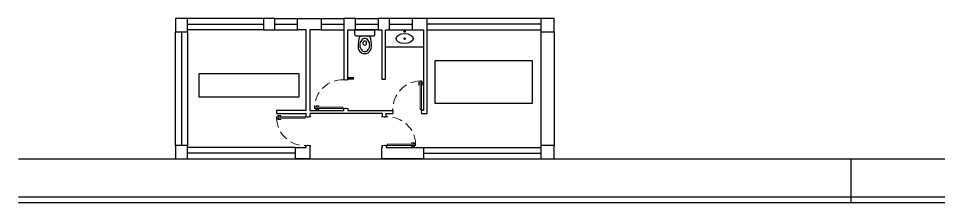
# Model space of a CAD drawing. Header units: millimetres. Extents: x 163 to 215.4, y 114.4 to 199.5.
# Drawn here: x 167.84 to 192.15, y 194.66 to 199.51 of the extents above; entities that cross this region are included whole.
import ezdxf

# ---------------------------------------------------------------- set-up
doc = ezdxf.new("R2010")
doc.units = ezdxf.units.MM
doc.linetypes.add('HIDDEN', pattern=[0.375, 0.25, -0.125])
doc.layers.add('0.05-Carpinterias', color=7, linetype='Continuous', lineweight=5)
doc.layers.add('ARQ-Estruct', color=7, linetype='Continuous')

# ---------------------------------------------------------------- blocks, each defined once
blk = doc.blocks.new('IP ANDINA')
for p, q in [((-0.265, -0.120632), (-0.265, 0)), ((-0.265, 0), (0.265, 0)), ((0.265, -0.120632), (0.265, 0)), ((-0.225632, -0.16), (0.225632, -0.16)), ((-0.042449, -0.375164), (-0.04494, -0.327163)), ((0.041618, -0.375164), (0.04494, -0.327163))]:
    blk.add_line(p, q)
blk.add_lwpolyline([(-0.130856, -0.400348, 0.081456), (-0.119783, -0.467864, 0.089731), (-0.089741, -0.522325, 0.104602), (-0.042673, -0.560331, 0.142864), (-0.000046, -0.57285, 0.142579), (0.042673, -0.560331, 0.104602), (0.089741, -0.522325, 0.089731), (0.119783, -0.467864, 0.081456), (0.130856, -0.400348, 0.081456), (0.119783, -0.332831, 0.089731), (0.089741, -0.27837, 0.104602), (0.042673, -0.240364, 0.142579), (-0.000046, -0.227845, 0.142864), (-0.042673, -0.240364, 0.104602), (-0.089741, -0.27837, 0.089731), (-0.119783, -0.332831, 0.081456)], format="xyb", close=True)
for centre in [(-0.073031, -0.169739), (0.073031, -0.169739)]:
    blk.add_circle(centre, 0.005)
for centre, radius, start, end in [((-0.225632, -0.120632), 0.039368, 180, 270), ((0.346395, -0.390548), 0.523947, 155.882772, 185.67851), ((-0.086182, -0.196891), 0.05, 132.453918, 155.882772), ((0.086182, -0.196891), 0.05, 24.117228, 47.546082), ((-0.346395, -0.390548), 0.523947, 354.32149, 24.117228), ((0.225632, -0.120632), 0.039368, 270, 0), ((0, -0.451664), 0.175227, 176.966377, 3.033623), ((-0.01494, -0.327163), 0.03, 90, 180), ((-0.000415, -0.358925), 0.045061, 201.123443, 338.876557), ((0, -0.344692), 0.049822, 72.549981, 107.450019), ((0.01494, -0.327163), 0.03, 0, 90)]:
    blk.add_arc(centre, radius, start, end)
blk = doc.blocks.new('garita')
at = {"color": 4}
blk.add_line((9.65, 3.55), (6.65, 3.55), dxfattribs=at)
for p, q in [((0, 0.35), (0, 3.35)), ((5.35, 3.4), (4.75, 3.4)), ((9.65, 3.35), (9.65, 0.35))]:
    blk.add_line(p, q)
for points in [[(0, 3.35), (0.32, 3.35), (0.32, 3.7), (0, 3.7)], [(2.32, 3.7), (2.32, 3.4), (2.62, 3.4), (2.62, 3.7)], [(9.65, 3.35), (10, 3.35), (10, 3.7), (9.65, 3.7)], [(0, 0), (0.32, 0), (0.32, 0.35), (0, 0.35)], [(9.65, 0), (10, 0), (10, 0.35), (9.65, 0.35)]]:
    blk.add_lwpolyline(points, close=True)
for points in [[(2.32, 3.7), (0.32, 3.7)], [(2.62, 3.7), (3.22, 3.7)], [(3.45, 1.275), (3.45, 3.4), (3.22, 3.4), (3.22, 3.7), (3.85, 3.7), (3.85, 3.4), (3.55, 3.4), (3.55, 1.275), (4.45, 1.275), (4.45, 1.325)], [(3.85, 3.7), (4.45, 3.7)], [(4.55, 2.083688), (4.55, 3.4), (4.75, 3.4), (4.75, 3.7), (4.45, 3.7), (4.45, 3.4), (4.45, 2.083688)], [(4.75, 3.7), (5.35, 3.7)], [(5.55, 2.10485), (5.55, 3.4), (5.65, 3.4), (5.65, 3.7), (5.35, 3.7), (5.35, 3.4), (5.45, 3.4), (5.45, 2.10485)], [(6.25, 3.7), (5.65, 3.7)], [(6.498656, 1.2), (6.65, 1.2), (6.65, 3.4), (6.65, 3.7), (6.25, 3.7), (6.25, 3.4), (6.55, 3.4), (6.55, 1.275), (6.498656, 1.275)], [(9.65, 3.7), (6.65, 3.7)], [(2.32, 3.4), (0.32, 3.4)], [(0.32, 3.35), (0.32, 0.35)], [(2.62, 3.4), (3.22, 3.4)], [(3.85, 3.4), (4.45, 3.4)], [(5.65, 3.4), (6.25, 3.4)], [(6.65, 3.4), (9.65, 3.4)], [(10, 3.35), (10, 0.35)], [(4.71375, 2.13985), (4.55, 2.13985)], [(4.71375, 2.10485), (4.55, 2.10485)], [(5.45, 2.10485), (5.55, 2.10485)], [(3.45, 1.275), (2.671203, 1.275), (2.671203, 1.2), (3.45, 1.2)], [(4.55, 1.325), (4.55, 1.275), (5.742656, 1.275)], [(3.45, 1.108688), (3.45, 1.2)], [(5.463944, 1.108688), (5.463944, 1.2), (3.55, 1.2), (3.55, 1.108688)], [(5.563944, 1.108688), (5.563944, 1.2), (5.742656, 1.2)], [(3.17, 0.3), (0.32, 0.3)], [(3.55, 0.35), (3.55, 0.3), (3.55, 0), (3.17, 0), (3.17, 0.3), (3.45, 0.3), (3.45, 0.35)], [(5.563944, 0.35), (5.563944, 0.3), (6.55, 0.3), (6.55, 0), (5.45, 0), (5.45, 0.3), (5.463944, 0.3), (5.463944, 0.35)], [(6.55, 0.3), (9.65, 0.3)], [(0.32, 0), (3.17, 0)], [(6.55, 0), (9.65, 0)]]:
    blk.add_lwpolyline(points)
for points in [[(0.32, 3.55), (2.32, 3.55)], [(2.62, 3.55), (3.22, 3.55)], [(3.85, 3.55), (4.45, 3.55)], [(4.75, 3.55), (5.35, 3.55)], [(5.65, 3.55), (6.25, 3.55)], [(0.16, 3.35), (0.16, 0.35)], [(3.17, 0.15), (0.32, 0.15)], [(6.55, 0.15), (9.65, 0.15)]]:
    blk.add_lwpolyline(points, dxfattribs=at)
at = {"color": 0}
for centre in [(6.05, 3.355689), (6.05, 3.169648)]:
    blk.add_circle(centre, 0.019921, dxfattribs=at)
blk.add_ellipse((6.05, 3.169648), major_axis=(0.225365, 0), ratio=0.583209, dxfattribs=at)
at = {"layer": '0.05-Carpinterias'}
for p, q in [((4.436056, 2.103344), (4.436056, 2.082344)), ((4.436056, 2.103344), (4.448656, 2.103344)), ((4.436056, 2.103344), (4.45, 2.103344)), ((4.436056, 2.082344), (4.482256, 2.082344)), ((4.4374, 2.102), (4.4374, 2.083688)), ((4.4374, 2.102), (4.448656, 2.102)), ((4.4374, 2.102), (4.45, 2.102)), ((4.4374, 2.083688), (4.4836, 2.083688)), ((4.45, 2.102), (4.45, 2.103344)), ((4.482256, 2.082344), (4.482256, 2.069744)), ((4.482256, 2.069744), (4.494856, 2.069744)), ((4.4836, 2.083688), (4.4836, 2.071088)), ((4.4836, 2.071088), (4.493512, 2.071088)), ((4.493512, 2.071088), (4.493512, 2.083688)), ((4.493512, 2.083688), (4.5626, 2.083688)), ((4.494856, 2.069744), (4.494856, 2.082344)), ((4.494856, 2.082344), (4.563944, 2.082344)), ((4.563944, 2.103344), (4.55, 2.103344)), ((4.55, 2.102), (4.55, 2.103344)), ((4.5626, 2.102), (4.55, 2.102)), ((4.563944, 2.103344), (4.551344, 2.103344)), ((4.5626, 2.102), (4.551344, 2.102)), ((4.5626, 2.083688), (4.5626, 2.102)), ((4.563944, 2.082344), (4.563944, 2.103344)), ((4.436056, 1.326344), (4.482256, 1.326344)), ((4.436056, 1.305344), (4.436056, 1.326344)), ((4.436056, 1.305344), (4.448656, 1.305344)), ((4.436056, 1.305344), (4.45, 1.305344)), ((4.4374, 1.325), (4.4836, 1.325)), ((4.4374, 1.306688), (4.4374, 1.325)), ((4.4374, 1.306688), (4.448656, 1.306688)), ((4.4374, 1.306688), (4.45, 1.306688)), ((4.45, 1.306688), (4.45, 1.305344)), ((4.482256, 1.326344), (4.482256, 1.338944)), ((4.482256, 1.338944), (4.494856, 1.338944)), ((4.4836, 1.325), (4.4836, 1.3376)), ((4.4836, 1.3376), (4.493512, 1.3376)), ((4.493512, 1.3376), (4.493512, 1.325)), ((4.493512, 1.325), (4.5626, 1.325)), ((4.494856, 1.338944), (4.494856, 1.326344)), ((4.494856, 1.326344), (4.563944, 1.326344)), ((4.5626, 1.306688), (4.55, 1.306688)), ((4.55, 1.306688), (4.55, 1.305344)), ((4.563944, 1.305344), (4.55, 1.305344)), ((4.5626, 1.306688), (4.551344, 1.306688)), ((4.563944, 1.305344), (4.551344, 1.305344)), ((4.5626, 1.325), (4.5626, 1.306688)), ((4.563944, 1.326344), (4.563944, 1.305344)), ((5.721656, 1.288944), (5.742656, 1.288944)), ((5.721656, 1.288944), (5.721656, 1.276344)), ((5.721656, 1.288944), (5.721656, 1.275)), ((5.723, 1.275), (5.721656, 1.275)), ((5.723, 1.2876), (5.741312, 1.2876)), ((5.723, 1.2876), (5.723, 1.276344)), ((5.723, 1.2876), (5.723, 1.275)), ((5.741312, 1.2876), (5.741312, 1.2414)), ((5.741312, 1.2414), (5.753912, 1.2414)), ((5.753912, 1.231488), (5.741312, 1.231488)), ((5.741312, 1.231488), (5.741312, 1.1874)), ((5.742656, 1.288944), (5.742656, 1.242744)), ((5.742656, 1.242744), (5.755256, 1.242744)), ((5.755256, 1.230144), (5.742656, 1.230144)), ((5.742656, 1.230144), (5.742656, 1.186056)), ((5.753912, 1.2414), (5.753912, 1.231488)), ((5.755256, 1.242744), (5.755256, 1.230144)), ((6.498656, 1.242744), (6.486056, 1.242744)), ((6.486056, 1.242744), (6.486056, 1.230144)), ((6.486056, 1.230144), (6.498656, 1.230144)), ((6.5, 1.2414), (6.4874, 1.2414)), ((6.4874, 1.2414), (6.4874, 1.231488)), ((6.4874, 1.231488), (6.5, 1.231488)), ((6.498656, 1.288944), (6.498656, 1.242744)), ((6.519656, 1.288944), (6.498656, 1.288944)), ((6.498656, 1.230144), (6.498656, 1.186056)), ((6.5, 1.2876), (6.5, 1.2414)), ((6.518312, 1.2876), (6.5, 1.2876)), ((6.5, 1.231488), (6.5, 1.1874)), ((6.518312, 1.2876), (6.518312, 1.276344)), ((6.518312, 1.2876), (6.518312, 1.275)), ((6.518312, 1.275), (6.519656, 1.275)), ((6.519656, 1.288944), (6.519656, 1.276344)), ((6.519656, 1.288944), (6.519656, 1.275)), ((3.436056, 1.128344), (3.436056, 1.107344)), ((3.436056, 1.128344), (3.448656, 1.128344)), ((3.436056, 1.128344), (3.45, 1.128344)), ((3.436056, 1.107344), (3.482256, 1.107344)), ((3.4374, 1.127), (3.4374, 1.108688)), ((3.4374, 1.127), (3.448656, 1.127)), ((3.4374, 1.127), (3.45, 1.127)), ((3.4374, 1.108688), (3.4836, 1.108688)), ((3.45, 1.127), (3.45, 1.128344)), ((3.482256, 1.107344), (3.482256, 1.094744)), ((3.482256, 1.094744), (3.494856, 1.094744)), ((3.4836, 1.108688), (3.4836, 1.096088)), ((3.4836, 1.096088), (3.493512, 1.096088)), ((3.493512, 1.096088), (3.493512, 1.108688)), ((3.493512, 1.108688), (3.5626, 1.108688)), ((3.494856, 1.094744), (3.494856, 1.107344)), ((3.494856, 1.107344), (3.563944, 1.107344)), ((3.563944, 1.128344), (3.55, 1.128344)), ((3.55, 1.127), (3.55, 1.128344)), ((3.5626, 1.127), (3.55, 1.127)), ((3.563944, 1.128344), (3.551344, 1.128344)), ((3.5626, 1.127), (3.551344, 1.127)), ((3.5626, 1.108688), (3.5626, 1.127)), ((3.563944, 1.107344), (3.563944, 1.128344)), ((5.45, 1.107344), (5.45, 1.128344)), ((5.45, 1.128344), (5.4626, 1.128344)), ((5.45, 1.128344), (5.463944, 1.128344)), ((5.519088, 1.107344), (5.45, 1.107344)), ((5.451344, 1.108688), (5.451344, 1.127)), ((5.451344, 1.127), (5.4626, 1.127)), ((5.451344, 1.127), (5.463944, 1.127)), ((5.520432, 1.108688), (5.451344, 1.108688)), ((5.463944, 1.127), (5.463944, 1.128344)), ((5.519088, 1.094744), (5.519088, 1.107344)), ((5.531688, 1.094744), (5.519088, 1.094744)), ((5.520432, 1.096088), (5.520432, 1.108688)), ((5.530344, 1.096088), (5.520432, 1.096088)), ((5.576544, 1.108688), (5.530344, 1.108688)), ((5.530344, 1.108688), (5.530344, 1.096088)), ((5.577888, 1.107344), (5.531688, 1.107344)), ((5.531688, 1.107344), (5.531688, 1.094744)), ((5.577888, 1.128344), (5.563944, 1.128344)), ((5.563944, 1.127), (5.563944, 1.128344)), ((5.576544, 1.127), (5.563944, 1.127)), ((5.577888, 1.128344), (5.565288, 1.128344)), ((5.576544, 1.127), (5.565288, 1.127)), ((5.576544, 1.127), (5.576544, 1.108688)), ((5.577888, 1.128344), (5.577888, 1.107344)), ((5.721656, 1.186056), (5.721656, 1.2)), ((5.723, 1.2), (5.721656, 1.2)), ((5.721656, 1.186056), (5.721656, 1.198656)), ((5.742656, 1.186056), (5.721656, 1.186056)), ((5.723, 1.1874), (5.723, 1.2)), ((5.723, 1.1874), (5.723, 1.198656)), ((5.741312, 1.1874), (5.723, 1.1874)), ((6.498656, 1.186056), (6.519656, 1.186056)), ((6.5, 1.1874), (6.518312, 1.1874)), ((6.518312, 1.1874), (6.518312, 1.2)), ((6.518312, 1.2), (6.519656, 1.2)), ((6.518312, 1.1874), (6.518312, 1.198656)), ((6.519656, 1.186056), (6.519656, 1.2)), ((6.519656, 1.186056), (6.519656, 1.198656)), ((3.436056, 0.351344), (3.482256, 0.351344)), ((3.436056, 0.330344), (3.436056, 0.351344)), ((3.436056, 0.330344), (3.448656, 0.330344)), ((3.436056, 0.330344), (3.45, 0.330344)), ((3.4374, 0.35), (3.4836, 0.35)), ((3.4374, 0.331688), (3.4374, 0.35)), ((3.4374, 0.331688), (3.448656, 0.331688)), ((3.4374, 0.331688), (3.45, 0.331688)), ((3.45, 0.331688), (3.45, 0.330344)), ((3.482256, 0.351344), (3.482256, 0.363944)), ((3.482256, 0.363944), (3.494856, 0.363944)), ((3.4836, 0.35), (3.4836, 0.3626)), ((3.4836, 0.3626), (3.493512, 0.3626)), ((3.493512, 0.3626), (3.493512, 0.35)), ((3.493512, 0.35), (3.5626, 0.35)), ((3.494856, 0.363944), (3.494856, 0.351344)), ((3.494856, 0.351344), (3.563944, 0.351344)), ((3.5626, 0.331688), (3.55, 0.331688)), ((3.55, 0.331688), (3.55, 0.330344)), ((3.563944, 0.330344), (3.55, 0.330344)), ((3.5626, 0.331688), (3.551344, 0.331688)), ((3.563944, 0.330344), (3.551344, 0.330344)), ((3.5626, 0.35), (3.5626, 0.331688)), ((3.563944, 0.351344), (3.563944, 0.330344)), ((5.519088, 0.351344), (5.45, 0.351344)), ((5.45, 0.351344), (5.45, 0.330344)), ((5.45, 0.330344), (5.4626, 0.330344)), ((5.45, 0.330344), (5.463944, 0.330344)), ((5.520432, 0.35), (5.451344, 0.35)), ((5.451344, 0.35), (5.451344, 0.331688)), ((5.451344, 0.331688), (5.4626, 0.331688)), ((5.451344, 0.331688), (5.463944, 0.331688)), ((5.463944, 0.331688), (5.463944, 0.330344)), ((5.531688, 0.363944), (5.519088, 0.363944)), ((5.519088, 0.363944), (5.519088, 0.351344)), ((5.530344, 0.3626), (5.520432, 0.3626)), ((5.520432, 0.3626), (5.520432, 0.35)), ((5.530344, 0.35), (5.530344, 0.3626)), ((5.576544, 0.35), (5.530344, 0.35)), ((5.531688, 0.351344), (5.531688, 0.363944)), ((5.577888, 0.351344), (5.531688, 0.351344)), ((5.576544, 0.331688), (5.563944, 0.331688)), ((5.563944, 0.331688), (5.563944, 0.330344)), ((5.577888, 0.330344), (5.563944, 0.330344)), ((5.576544, 0.331688), (5.565288, 0.331688)), ((5.577888, 0.330344), (5.565288, 0.330344)), ((5.576544, 0.331688), (5.576544, 0.35)), ((5.577888, 0.330344), (5.577888, 0.351344))]:
    blk.add_line(p, q, dxfattribs=at)
at = {"layer": '0.05-Carpinterias', "extrusion": (1.67932e-05, -6.2673e-05, 1)}
for p, q in [((6.425099, 2.004599, 0.000046), (6.425904, 2.019213, 0.000046)), ((6.425099, 2.004599, 0.000046), (6.425099, 1.960123, 0.000043)), ((6.439774, 2.019605, 0.000046), (6.42743, 2.020293, 0.000046)), ((6.440055, 2.019605, 0.000046), (6.450196, 2.020367, 0.000046)), ((6.440055, 2.019605, 0.000046), (6.440055, 2.004913, 0.000045)), ((6.440055, 2.004913, 0.000045), (6.450196, 2.004151, 0.000045)), ((6.450196, 2.022151, 0.000046), (6.450196, 2.002367, 0.000045)), ((6.451374, 2.023329, 0.000046), (6.461414, 2.023329, 0.000046)), ((6.451374, 2.00119, 0.000045), (6.461414, 2.00119, 0.000045)), ((6.461414, 2.023329, 0.000046), (6.461414, 2.00119, 0.000045)), ((6.508838, 2.023329, 0.000045), (6.498798, 2.023329, 0.000045)), ((6.498798, 2.023329, 0.000045), (6.498798, 2.00119, 0.000044)), ((6.508838, 2.00119, 0.000044), (6.498798, 2.00119, 0.000044)), ((6.510016, 2.022151, 0.000045), (6.510016, 2.002367, 0.000044)), ((6.520156, 2.019605, 0.000045), (6.510016, 2.020367, 0.000045)), ((6.520156, 2.004913, 0.000044), (6.510016, 2.004151, 0.000044)), ((6.520156, 2.019605, 0.000045), (6.520156, 2.004913, 0.000044)), ((6.520438, 2.019605, 0.000045), (6.532782, 2.020293, 0.000045)), ((6.535113, 2.004599, 0.000044), (6.534308, 2.019213, 0.000045)), ((6.535113, 2.004599, 0.000044), (6.535113, 1.960123, 0.000041))]:
    blk.add_line(p, q, dxfattribs=at)
at = {"layer": '0.05-Carpinterias', "extrusion": (6.2673e-05, -1.67932e-05, 1)}
for p, q in [((3.701671, 1.373626, 0.000046), (3.701671, 1.363586, 0.000046)), ((3.701671, 1.363586, 0.000046), (3.72381, 1.363586, 0.000045)), ((3.701671, 1.316162, 0.000045), (3.701671, 1.326202, 0.000045)), ((3.701671, 1.326202, 0.000045), (3.72381, 1.326202, 0.000044)), ((3.702849, 1.374804, 0.000046), (3.722633, 1.374804, 0.000045)), ((3.702849, 1.314984, 0.000045), (3.722633, 1.314984, 0.000044)), ((3.705395, 1.384945, 0.000046), (3.704633, 1.374804, 0.000046)), ((3.705395, 1.304844, 0.000045), (3.704633, 1.314984, 0.000045)), ((3.705395, 1.385226, 0.000046), (3.704707, 1.39757, 0.000046)), ((3.705395, 1.304562, 0.000045), (3.704707, 1.292218, 0.000045)), ((3.705395, 1.384945, 0.000046), (3.720087, 1.384945, 0.000045)), ((3.705395, 1.304844, 0.000045), (3.720087, 1.304844, 0.000044)), ((3.720401, 1.399901, 0.000046), (3.705787, 1.399096, 0.000046)), ((3.720401, 1.289887, 0.000044), (3.705787, 1.290692, 0.000045)), ((3.720087, 1.384945, 0.000045), (3.720849, 1.374804, 0.000045)), ((3.720087, 1.304844, 0.000044), (3.720849, 1.314984, 0.000044)), ((3.720401, 1.399901, 0.000046), (3.764877, 1.399901, 0.000043)), ((3.720401, 1.289887, 0.000044), (3.764877, 1.289887, 0.000041)), ((3.72381, 1.373626, 0.000045), (3.72381, 1.363586, 0.000045)), ((3.72381, 1.316162, 0.000044), (3.72381, 1.326202, 0.000044))]:
    blk.add_line(p, q, dxfattribs=at)
at = {"layer": '0.05-Carpinterias', "extrusion": (6.2673e-05, 1.67932e-05, 1)}
for p, q in [((2.701671, 1.117526, 0.000045), (2.701671, 1.107486, 0.000045)), ((2.701671, 1.107486, 0.000045), (2.72381, 1.107486, 0.000044)), ((2.701671, 1.060062, 0.000046), (2.701671, 1.070102, 0.000046)), ((2.701671, 1.070102, 0.000046), (2.72381, 1.070102, 0.000045)), ((2.702849, 1.118704, 0.000045), (2.722633, 1.118704, 0.000044)), ((2.702849, 1.058884, 0.000046), (2.722633, 1.058884, 0.000045)), ((2.705395, 1.128844, 0.000045), (2.704633, 1.118704, 0.000045)), ((2.705395, 1.048743, 0.000046), (2.704633, 1.058884, 0.000046)), ((2.705395, 1.129126, 0.000045), (2.704707, 1.14147, 0.000045)), ((2.705395, 1.048462, 0.000046), (2.704707, 1.036118, 0.000046)), ((2.705395, 1.128844, 0.000045), (2.720087, 1.128844, 0.000044)), ((2.705395, 1.048743, 0.000046), (2.720087, 1.048743, 0.000045)), ((2.720401, 1.143801, 0.000044), (2.705787, 1.142996, 0.000045)), ((2.720401, 1.033787, 0.000046), (2.705787, 1.034592, 0.000046)), ((2.720087, 1.128844, 0.000044), (2.720849, 1.118704, 0.000044)), ((2.720087, 1.048743, 0.000045), (2.720849, 1.058884, 0.000045)), ((2.720401, 1.143801, 0.000044), (2.764877, 1.143801, 0.000041)), ((2.720401, 1.033787, 0.000046), (2.764877, 1.033787, 0.000043)), ((2.72381, 1.117526, 0.000044), (2.72381, 1.107486, 0.000044)), ((2.72381, 1.060062, 0.000045), (2.72381, 1.070102, 0.000045))]:
    blk.add_line(p, q, dxfattribs=at)
at = {"layer": '0.05-Carpinterias', "extrusion": (-6.2673e-05, -1.67932e-05, 1)}
for p, q in [((6.293543, 0.424901, 0.000046), (6.249067, 0.424901, 0.000043)), ((6.293543, 0.314887, 0.000044), (6.249067, 0.314887, 0.000041)), ((6.290134, 0.398626, 0.000045), (6.290134, 0.388586, 0.000045)), ((6.312273, 0.388586, 0.000046), (6.290134, 0.388586, 0.000045)), ((6.290134, 0.341162, 0.000044), (6.290134, 0.351202, 0.000044)), ((6.312273, 0.351202, 0.000045), (6.290134, 0.351202, 0.000044)), ((6.311095, 0.399804, 0.000046), (6.291311, 0.399804, 0.000045)), ((6.311095, 0.339984, 0.000045), (6.291311, 0.339984, 0.000044)), ((6.293857, 0.409945, 0.000045), (6.293095, 0.399804, 0.000045)), ((6.293857, 0.329844, 0.000044), (6.293095, 0.339984, 0.000044)), ((6.293543, 0.424901, 0.000046), (6.308157, 0.424096, 0.000046)), ((6.293543, 0.314887, 0.000044), (6.308157, 0.315692, 0.000045)), ((6.308549, 0.409945, 0.000046), (6.293857, 0.409945, 0.000045)), ((6.308549, 0.329844, 0.000045), (6.293857, 0.329844, 0.000044)), ((6.308549, 0.410226, 0.000046), (6.309237, 0.42257, 0.000046)), ((6.308549, 0.409945, 0.000046), (6.309311, 0.399804, 0.000046)), ((6.308549, 0.329844, 0.000045), (6.309311, 0.339984, 0.000045)), ((6.308549, 0.329562, 0.000045), (6.309237, 0.317218, 0.000045)), ((6.312273, 0.398626, 0.000046), (6.312273, 0.388586, 0.000046)), ((6.312273, 0.341162, 0.000045), (6.312273, 0.351202, 0.000045))]:
    blk.add_line(p, q, dxfattribs=at)
at = {"layer": '0.05-Carpinterias', "extrusion": (1.67932e-05, -6.2673e-05, 1), "elevation": 0.000028}
for points in [[(6.429906, 1.99563), (6.429906, 1.960123)], [(6.530306, 1.99563), (6.530306, 1.960123)]]:
    blk.add_lwpolyline(points, dxfattribs=at)
blk.add_lwpolyline([(6.461414, 1.301457), (6.461414, 2.053798), (6.498798, 2.053798), (6.498798, 1.301457)], close=True, dxfattribs=at)
at = {"layer": '0.05-Carpinterias', "extrusion": (6.2673e-05, -1.67932e-05, 1), "elevation": 0.000255}
blk.add_lwpolyline([(4.423543, 1.363586), (3.671202, 1.363586), (3.671202, 1.326202), (4.423543, 1.326202)], close=True, dxfattribs=at)
for points in [[(3.72937, 1.395094), (3.764877, 1.395094)], [(3.72937, 1.294694), (3.764877, 1.294694)]]:
    blk.add_lwpolyline(points, dxfattribs=at)
at = {"layer": '0.05-Carpinterias', "extrusion": (6.2673e-05, 1.67932e-05, 1), "elevation": 0.000233}
blk.add_lwpolyline([(3.423543, 1.070102), (2.671202, 1.070102), (2.671202, 1.107486), (3.423543, 1.107486)], close=True, dxfattribs=at)
for points in [[(2.72937, 1.138994), (2.764877, 1.138994)], [(2.72937, 1.038594), (2.764877, 1.038594)]]:
    blk.add_lwpolyline(points, dxfattribs=at)
at = {"layer": '0.05-Carpinterias', "extrusion": (-6.2673e-05, -1.67932e-05, 1), "elevation": -0.000356}
blk.add_lwpolyline([(5.590401, 0.388586), (6.342742, 0.388586), (6.342742, 0.351202), (5.590401, 0.351202)], close=True, dxfattribs=at)
for points in [[(6.284574, 0.420094), (6.249067, 0.420094)], [(6.284574, 0.319694), (6.249067, 0.319694)]]:
    blk.add_lwpolyline(points, dxfattribs=at)
at = {"layer": '0.05-Carpinterias'}
for centre in [(4.430336, 1.320786), (6.504214, 1.294664), (3.430336, 1.112902), (5.583608, 0.345786)]:
    blk.add_circle(centre, 0.00504, dxfattribs=at)
at = {"layer": '0.05-Carpinterias', "color": 9, "linetype": 'HIDDEN', "true_color": 0xc7c8ca}
for centre, start, end in [((4.414375, 1.339084, -0.000096), 88.329117, 178.111658), ((6.485916, 1.310625, -0.000096), 91.888342, 181.670883), ((3.414375, 1.094604, -0.000096), 181.888342, 271.670883), ((5.599569, 0.364084, -0.000096), 1.888342, 91.670883)]:
    blk.add_arc(centre, 0.743576, start, end, dxfattribs=at)
at = {"layer": '0.05-Carpinterias', "extrusion": (1.67932e-05, -6.2673e-05, 1)}
for centre, radius, start, end in [((6.451348, 1.960925, 0.000028), 0.026261, 181.749842, 222.610412), ((6.427081, 2.019168, 0.000028), 0.001178, 72.762106, 177.814117), ((6.451405, 1.960962, 0.000028), 0.021521, 182.517013, 222.584495), ((6.439334, 1.995494, 0.000028), 0.009429, 87.328801, 179.177228), ((6.433891, 1.944662, 0.000028), 0.002408, 219.017376, 46.151615), ((6.451374, 2.022151, 0.000028), 0.001178, 90.000013, 180.000013), ((6.451374, 2.002367, 0.000028), 0.001178, 180.000013, 270.000013), ((6.508838, 2.022151, 0.000028), 0.001178, 0.000013, 90.000013), ((6.508838, 2.002367, 0.000028), 0.001178, 270.000013, 0.000013), ((6.520878, 1.995494, 0.000028), 0.009429, 0.822797, 92.671224), ((6.526321, 1.944662, 0.000028), 0.002408, 133.848411, 320.98265), ((6.508806, 1.960962, 0.000028), 0.021521, 317.415531, 357.483013), ((6.508864, 1.960925, 0.000028), 0.026261, 317.389613, 358.250184), ((6.533131, 2.019168, 0.000028), 0.001178, 2.185909, 107.23792)]:
    blk.add_arc(centre, radius, start, end, dxfattribs=at)
at = {"layer": '0.05-Carpinterias', "extrusion": (6.2673e-05, -1.67932e-05, 1)}
for centre, radius, start, end in [((3.702849, 1.373626, 0.000255), 0.001178, 89.999987, 179.999987), ((3.702849, 1.316162, 0.000255), 0.001178, 179.999987, 269.999987), ((3.705832, 1.397919, 0.000255), 0.001178, 92.185883, 197.237894), ((3.705832, 1.291869, 0.000255), 0.001178, 162.762081, 267.814091), ((3.729506, 1.385666, 0.000255), 0.009429, 90.822772, 182.671199), ((3.729506, 1.304122, 0.000255), 0.009429, 177.328776, 269.177203), ((3.722633, 1.373626, 0.000255), 0.001178, 359.999987, 89.999987), ((3.722633, 1.316162, 0.000255), 0.001178, 269.999987, 359.999987), ((3.764075, 1.373652, 0.000255), 0.026261, 47.389588, 88.250158), ((3.764075, 1.316136, 0.000255), 0.026261, 271.749816, 312.610387), ((3.764038, 1.373595, 0.000255), 0.021521, 47.415505, 87.482987), ((3.764038, 1.316194, 0.000255), 0.021521, 272.516987, 312.58447), ((3.780338, 1.391109, 0.000255), 0.002408, 223.848385, 50.982624), ((3.780338, 1.298679, 0.000255), 0.002408, 309.01735, 136.151589)]:
    blk.add_arc(centre, radius, start, end, dxfattribs=at)
at = {"layer": '0.05-Carpinterias', "extrusion": (6.2673e-05, 1.67932e-05, 1)}
for centre, radius, start, end in [((2.702849, 1.117526, 0.000233), 0.001178, 90.000013, 180.000013), ((2.702849, 1.060062, 0.000233), 0.001178, 180.000013, 270.000013), ((2.705832, 1.141819, 0.000233), 0.001178, 92.185909, 197.237919), ((2.705832, 1.035769, 0.000233), 0.001178, 162.762106, 267.814117), ((2.729506, 1.129566, 0.000233), 0.009429, 90.822797, 182.671224), ((2.729506, 1.048022, 0.000233), 0.009429, 177.328801, 269.177228), ((2.722633, 1.117526, 0.000233), 0.001178, 0.000013, 90.000013), ((2.722633, 1.060062, 0.000233), 0.001178, 270.000013, 0.000013), ((2.764075, 1.117552, 0.000233), 0.026261, 47.389613, 88.250184), ((2.764075, 1.060036, 0.000233), 0.026261, 271.749842, 312.610412), ((2.764038, 1.117494, 0.000233), 0.021521, 47.41553, 87.483013), ((2.764038, 1.060093, 0.000233), 0.021521, 272.517013, 312.584495), ((2.780338, 1.135009, 0.000233), 0.002408, 223.848411, 50.98265), ((2.780338, 1.042579, 0.000233), 0.002408, 309.017376, 136.151615)]:
    blk.add_arc(centre, radius, start, end, dxfattribs=at)
at = {"layer": '0.05-Carpinterias', "extrusion": (-6.2673e-05, -1.67932e-05, 1)}
for centre, radius, start, end in [((6.233606, 0.416109, -0.000356), 0.002408, 129.017376, 316.151615), ((6.233606, 0.323679, -0.000356), 0.002408, 43.848411, 230.98265), ((6.249869, 0.398652, -0.000356), 0.026261, 91.749842, 132.610412), ((6.249869, 0.341136, -0.000356), 0.026261, 227.389613, 268.250184), ((6.249906, 0.398595, -0.000356), 0.021521, 92.517013, 132.584495), ((6.249906, 0.341194, -0.000356), 0.021521, 227.41553, 267.483013), ((6.284438, 0.410666, -0.000356), 0.009429, 357.328801, 89.177228), ((6.284438, 0.329122, -0.000356), 0.009429, 270.822797, 2.671224), ((6.291311, 0.398626, -0.000356), 0.001178, 90.000013, 180.000013), ((6.291311, 0.341162, -0.000356), 0.001178, 180.000013, 270.000013), ((6.308112, 0.422919, -0.000356), 0.001178, 342.762106, 87.814117), ((6.308112, 0.316869, -0.000356), 0.001178, 272.185909, 17.237919), ((6.311095, 0.398626, -0.000356), 0.001178, 0.000013, 90.000013), ((6.311095, 0.341162, -0.000356), 0.001178, 270.000013, 0.000013)]:
    blk.add_arc(centre, radius, start, end, dxfattribs=at)
at = {"layer": 'ARQ-Estruct', "color": 0}
blk.add_lwpolyline([(5.55, 2.95), (6.55, 2.95)], dxfattribs=at)
at = {"color": 0}
blk.add_blockref('IP ANDINA', (5, 3.4), dxfattribs=at)

msp = doc.modelspace()

# ---------------------------------------------------------------- linework, layer by layer
for p, q in [((167.843194, 195.809335), (195.791006, 195.809335)), ((189.843194, 194.659335), (189.843194, 195.809335)), ((167.843194, 194.809335), (195.791006, 194.809335)), ((167.843194, 194.659335), (195.791006, 194.659335))]:
    msp.add_line(p, q)
for points in [[(178.841028, 198.389943), (178.841028, 197.274391), (181.426839, 197.274391), (181.426839, 198.389943)], [(172.606216, 198.051386), (172.606216, 197.441154), (175.257308, 197.441154), (175.257308, 198.051386)]]:
    msp.add_lwpolyline(points, close=True)

# ---------------------------------------------------------------- block references
msp.add_blockref('garita', (171.993194, 195.809335))

doc.saveas('drawing.dxf')
